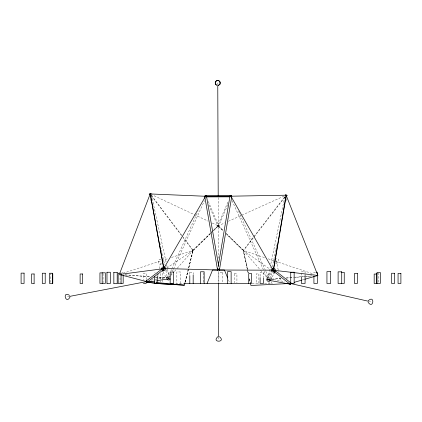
<?xml version="1.0" encoding="UTF-8"?>
<svg xmlns="http://www.w3.org/2000/svg" width="422" height="422" viewBox="0 0 422 422"><rect width="100%" height="100%" fill="white"/><g stroke="black" fill="none" stroke-linecap="round" stroke-linejoin="round"><path stroke-width="0.32" stroke-dasharray="2.11 1.58" d="M227.764 204.675L218.643 226.028L218.016 226.245L217.799 225.675L228.439 200.767M217.778 225.912C218.702 227.242 218.775 224.425 217.773 225.828M273.836 260.559L274.332 259.203M267.812 278.599L270.217 267.02M270.887 263.803L284.803 196.9M269.938 278.367L271.272 271.937M272.343 266.788L275.824 250.067M275.956 249.423L276.357 247.492M276.494 246.849L276.895 244.918M286.127 200.529L286.527 198.604M156.135 282.819L157.232 277.692M159.152 268.719L160.661 261.672M185.047 281.991L193.139 250.351L183.227 237.28M185.147 282.012L193.023 250.441L210.288 233.593M185.242 282.038L193.155 250.399L192.901 250.526M248.078 272.786L243.23 250.457L253.648 236.974M284.729 197.327L243.483 250.589L243.251 250.399M167.829 277.755L169.438 274.2M170.783 271.235L171.59 269.458M171.859 268.861L198.182 210.773M170.841 274.833L173.263 269.5M173.526 268.904L204.417 200.735M192.912 250.41L182.979 237.438M217.805 225.707L218.264 225.417L218.675 225.828M267.121 278.119L270.676 271.167M270.523 280.203L273.482 274.411M254.049 236.457L284.876 196.647M168.969 277.581L170.282 276.099M170.72 275.608L174.017 271.873M174.439 271.399L177.119 268.371M177.282 268.207L193.018 250.436L171.158 257.573M218.079 225.701L192.875 250.288L193.149 250.573M210.757 233.134L212.155 231.768M212.625 231.314L218.221 225.849L224.784 222.895M193.165 250.589L210.436 233.741M213.701 230.554L218.369 225.997M166.822 268.028L193.023 250.436M161.995 263.782C158.197 266.14 156.441 258.765 160.919 259.182M228.36 221.27L283.816 196.256M119.241 274.495L120.555 274.078M123.05 273.266L168.035 258.591M302.236 280.013L304.109 279.464M67.504 296.798L68.791 296.55M151.081 280.102L158.171 278.968M158.814 278.863L168.478 277.317M155.692 280.894L156.984 280.688M271.9 279.111L280.962 278.378M286.137 277.956L293.253 277.381M295.194 277.222L312.016 275.861M271.91 279.264L280.973 278.531M286.148 278.109L312.027 276.014M301.424 271.768L305.069 271.768L305.074 273.066M315.471 272.253L313.926 272.253L313.921 274.231M189.805 272.327L193.17 272.327L193.176 274.289M222.172 272.448L218.87 272.448L218.865 282.809M121.9 272.834L123.171 272.834M154.626 272.865L155.08 272.865M51.115 273.862L50.171 273.862L50.165 282.819M234.31 273.836L236.921 273.836L236.927 282.819M377.643 273.831L378.835 273.831L378.84 282.819M175.731 283.457L183.628 283.457M252.045 283.457L259.282 283.457M264.547 283.457L272.438 283.457M276.178 263.201C279.443 263.555 279.723 258.201 276.442 258.211M125.139 274.838L150.396 276.679M155.407 277.043L168.536 277.998M125.128 274.986L150.39 276.827M155.396 277.191L166.579 278.003M276.178 263.201L275.36 263.012M155.734 282.418L157.031 282.54M155.734 282.45L157.031 282.608M270.006 278.91L284.681 281.627M369.271 301.44L370.553 301.735M119.31 274.522L120.576 274.817M119.21 274.427L119.278 274.448M226.139 233.609L243.362 250.499L265.09 257.779M268.192 258.823L314.121 274.221M150.775 194.22L208.072 221.096M212.255 223.048L218.221 225.854L223.343 230.871M248.178 272.765L243.362 250.499L270.602 269.605M218.369 225.701L223.022 230.264M226.282 233.461L243.51 250.351L243.236 250.631L226.456 234.215M218.079 225.997L223.201 231.019M218.095 225.717L218.353 225.981M243.362 250.499L260.089 269.637M260.527 270.122L267.812 278.467M151.493 195.428L182.832 236.758M151.245 195.586L182.584 236.916M166.326 269.584L169.301 275.329M163.172 271.958L166.896 279.153M238.625 211.332L265.612 270.797M265.86 271.335L269.12 278.525M232.058 200.682L267.411 278.583M208.336 201.526L218.654 225.712M208.784 204.897L217.805 226.023M228.429 279.791L229.668 282.846M162.992 260.764L163.092 261.102M151.44 194.996L166.178 262.558M166.711 265.011L169.375 277.222M150.174 198.651L150.596 200.577M159.838 242.961L164.622 264.9M165.862 270.581L167.545 278.288M243.462 250.478L248.278 272.744M249.513 278.467L250.478 282.919M249.555 279.127L250.378 282.94M249.455 279.148L250.283 282.962M276.331 260.706L278.662 272.084M279.828 277.771L280.604 281.564M217.757 82.944L217.763 84.263M218.211 197.559L218.448 258.164M218.501 271.335L218.533 282.513M218.702 337.742L218.702 339.056M305.074 273.714L305.074 275.666M301.419 273.066L301.419 276.315M271.531 279.063L271.531 274.042L269.014 274.042L269.009 278.436M271.531 281.574L271.531 283.457M269.009 282.202L269.009 283.457M263.47 278.24L263.47 272.369L260.121 272.369L260.116 276.938M258.876 283.457L258.876 273.878L256.275 273.878L256.27 283.457M234.305 273.836L234.305 282.819M222.178 272.448L222.178 282.809M203.219 272.696L203.219 282.824M189.8 272.327L189.8 275.603M180.41 283.457L180.41 271.958L176.855 271.958L176.85 283.457M162.781 278.974L162.781 273.852L160.17 273.852L160.165 282.176M162.781 279.617L162.781 282.176M158.05 274.01L158.05 275.271M157.733 273.488L157.733 275.355M146.281 279.696L146.281 273.424L143.454 273.424L143.448 279.696M120.054 274.084L120.054 282.835M103.047 273.493L103.047 282.835M166.59 277.929A1.957 1.92 -27.4 0 1 169.248 276.268M267.268 278.035A1.994 1.957 27.1 0 1 270.629 279.121M168.125 277.486A0.76 0.58 80.9 0 1 168.858 277.486"/><path stroke-width="0.63" d="M205.598 196.668L205.593 195.644L230.887 195.56L230.892 196.594M230.887 195.571L231.209 196.515M150.311 193.909L163.894 268.777M69.994 297.046C65.79 305.164 61.934 290.241 69.583 295.411M155.771 283.368L155.976 283.705L156.235 283.389M206.042 196.33L205.43 195.871L205.314 196.62M217.604 269.906L217.926 267.965M218.253 266.024L229.995 196.082M219.387 270.138L231.783 196.309M273.187 270.286C273.646 271.119 273.472 269.278 273.319 270.175L286.074 195.106L287.197 195.386L285.209 194.985L285.594 194.953L286.364 195.133L273.44 270.228L292.362 272.438M184.989 282.645L184.356 285.172L155.998 283.457L184.356 285.166L157.686 282.634M215.405 82.105C214.814 83.292 215.89 84.964 216.692 85.202C215.199 84.569 214.782 82.422 215.906 81.267C218.781 78.081 222.552 84.331 218.369 85.371M119.774 273.261L150.179 193.941L205.598 196.272M215.431 82.037L216.27 80.934L217.504 80.454M207.075 283.457L212.535 270.022L224.451 270.022L227.68 277.961M146.84 281.696L146.45 281.759L146.555 281.347M368.29 300.664C375.179 294.435 373.417 309.859 368.111 302.284M273.783 273.831L275.265 270.935M120.608 274.316L163.657 268.661L205.266 196.842M146.255 280.952L163.288 268.028M146.993 282.218L164.026 269.294A0.738 0.575 52.8 0 0 163.863 268.086A0.738 0.575 52.8 0 0 163.029 268.629A0.738 0.575 52.8 0 0 164.074 269.268M273.319 270.175L273.63 270.033M317.687 275.513L317.835 275.439M230.818 196.172L231.108 196.045M231.214 196.763L273.208 270.328M286.153 195.275L317.871 275.487L293.67 272.591M286.211 195.201L231.546 196.183M217.863 336.703C210.974 342.828 226.609 342.527 219.429 336.666M294.113 282.371L301.609 280.187M304.731 279.28L317.708 275.54M218.332 85.376L219.962 84.12L220.115 82.105M69.435 296.429L146.624 281.585L121.209 274.986M146.793 280.878A0.76 0.58 80.9 0 0 146.044 281.442A0.76 0.58 80.9 0 0 146.671 282.339L154.405 281.099M157.628 280.583L168.578 278.831M288.395 283.558L250.926 285.488L250.515 283.579M217.647 80.444L219.166 80.876L220.094 82.042M230.887 195.761L230.539 196.457M206.247 196.267L230.887 196.193M206.247 196.9L230.243 196.831M341.72 271.842L338.117 271.842L338.106 283.457L344.246 283.457L344.257 272.364L341.656 272.364M106.988 272.253L110.385 272.253L110.395 283.457L106.988 283.457M316.257 272.253L317.328 272.253L317.333 274.231M113.845 272.354L117.2 272.354M102.346 272.87L99.945 272.87L99.94 283.457L105.294 283.457L105.3 272.807L102.166 272.807L102.161 283.457M52.07 273.862L52.771 273.862L52.776 283.457L49.543 283.457L49.538 273.24L52.455 273.24L52.46 283.457M376.218 273.831L377.041 273.831M34.119 273.983L31.576 273.983L31.571 283.457L34.119 283.457M113.845 283.457L117.2 283.457M143.454 283.457L146.27 283.457M166.521 283.457L154.626 283.457L154.621 276.6M184.287 283.457L251.507 283.457L251.512 273.498L248.727 273.498L248.722 283.457M219.15 270.022L273.414 270.18M163.451 268.513L217.842 270.006M147.927 281.706L154.431 282.323M205.382 196.119L205.672 196.246M163.857 268.809L150.206 193.92M269.252 280.34L290.31 284.228M147.784 282.065L155.998 283.705M150.084 194.046L151.166 193.724L149.193 194.152L150.068 193.92M290.368 283.457L368.628 301.297M290.457 283.225L290.573 283.595L290.209 283.653M273.794 269.531L290.747 282.809M273.034 270.829L289.983 284.106M163.419 268.55L163.778 268.445L163.525 268.851M161.842 269.4L162.992 271.615M206.485 196.151L218.818 266.667M219.155 268.608L219.382 269.901M204.707 196.388L217.604 270.143M217.768 84.922L218.206 196.246M218.464 262.115L218.469 264.093M218.533 283.173L218.696 337.083M377.02 283.457L377.02 272.48L380.317 272.48L380.322 283.457L374.182 283.457L374.177 274.063L376.677 274.063L376.682 283.457M341.725 271.842L341.725 283.457M317.333 275.55L317.333 283.457L313.926 283.457L313.921 276.21M305.074 275.666L305.074 283.457L301.424 283.457L301.419 276.964M263.47 278.24L263.47 283.457L260.121 283.457L260.116 277.586M231.14 283.457L231.14 271.678L227.447 271.678L227.437 283.457M204.148 283.457L204.148 271.768L200.497 271.768L200.492 283.457M193.176 274.944L193.176 283.457M189.8 275.603L189.8 283.457M157.733 275.977L157.733 283.457M123.177 275.334L123.177 283.457L118.165 283.457L118.16 273.229L121.082 273.229L121.088 283.457M117.205 272.354L117.205 283.457M113.84 272.354L113.84 283.457M106.977 272.253L106.977 283.457M34.124 273.983L34.124 283.457M170.261 278.931A1.957 1.92 -27.4 0 1 166.716 278.81M270.655 279.654A1.994 1.957 27.1 0 1 268.213 281.353A1.994 1.957 27.1 0 1 266.825 278.694M206.274 196.436A0.77 0.28 24.4 0 1 205.704 196.615A0.77 0.28 24.4 0 1 204.886 195.998A0.77 0.28 24.4 0 1 205.714 196.014M230.576 196.035A0.791 0.285 -24.4 0 1 231.594 195.845A0.791 0.285 -24.4 0 1 230.939 196.483A0.791 0.285 -24.4 0 1 230.164 196.436M169.243 278.335A0.77 0.28 24.4 0 1 168.61 278.404M269.4 279.148A0.791 0.285 -24.4 0 1 268.724 279.739A0.791 0.285 -24.4 0 1 267.944 279.749A0.791 0.285 -24.4 0 1 268.619 279.158M147.188 281.448A0.76 0.58 80.9 0 1 146.671 282.339M169.09 278.351A0.76 0.58 80.9 0 1 168.109 278.552M290.146 282.772A0.775 0.596 -79.5 0 1 290.958 283.241A0.775 0.596 -79.5 0 1 290.368 284.228A0.775 0.596 -79.5 0 1 289.777 283.389M269.252 279.164A0.775 0.596 -79.5 0 1 269.051 279.992M268.207 279.992A0.775 0.596 -79.5 0 1 268.139 279.164M147.262 281.706A0.738 0.575 52.8 0 1 146.677 282.26A0.738 0.575 52.8 0 1 145.991 281.5A0.738 0.575 52.8 0 1 146.529 280.904M290.526 282.761A0.754 0.586 -51.9 0 1 290.964 283.02M291.016 283.394A0.754 0.586 -51.9 0 1 290.236 284.154A0.754 0.586 -51.9 0 1 289.729 283.457M205.187 196.71A0.897 0.427 -9.9 0 1 204.781 196.204A0.897 0.427 -9.9 0 1 205.899 195.819A0.897 0.427 -9.9 0 1 206.453 196.272M230.032 196.204A0.902 0.433 9.5 0 1 230.528 195.75A0.902 0.433 9.5 0 1 231.652 196.066A0.902 0.433 9.5 0 1 231.451 196.605M217.668 270.291A0.897 0.427 -9.9 0 1 218.084 269.69A0.897 0.427 -9.9 0 1 219.24 269.684A0.897 0.427 -9.9 0 1 219.055 270.286M217.931 270.286A0.902 0.433 9.5 0 1 217.747 269.684A0.902 0.433 9.5 0 1 218.907 269.69A0.902 0.433 9.5 0 1 219.324 270.291M267.685 279.232L269.669 279.654L267.722 279.216M330.653 271.636L326.944 271.636L326.939 283.457L330.653 283.457L330.663 271.636M173.679 272.053L170.182 272.053L170.172 283.457L173.679 283.457L173.69 272.053M294.155 272.222L290.737 272.222L290.732 283.457L294.155 283.457L294.16 272.222M24.07 273.129L21.105 273.129L21.1 283.457L24.07 283.457L24.075 273.129M45.212 273.229L42.295 273.229L42.29 283.457L45.212 283.457L45.217 273.229M394.523 273.261L391.621 273.261L391.616 283.457L394.523 283.457L394.528 273.261M357.365 273.387L354.527 273.387L354.522 283.457L357.365 283.457L357.371 273.387M400.895 273.403L398.067 273.403L398.062 283.457L400.895 283.457L400.9 273.403M82.665 273.989L80.127 273.989L80.122 283.457L82.665 283.457L82.67 273.989M163.372 270.571A1.957 1.92 -27.4 0 0 165.466 267.923A1.957 1.92 -27.4 0 0 162.127 267.49A1.957 1.92 -27.4 0 0 163.372 270.571M271.742 271.214A1.994 1.957 27.1 0 0 275.181 271.114A1.994 1.957 27.1 0 0 273.324 268.218A1.994 1.957 27.1 0 0 271.742 271.214M273.562 270.803A0.754 0.586 -51.9 0 0 273.894 269.6A0.754 0.586 -51.9 0 0 272.786 270.143A0.754 0.586 -51.9 0 0 273.562 270.803"/></g></svg>
